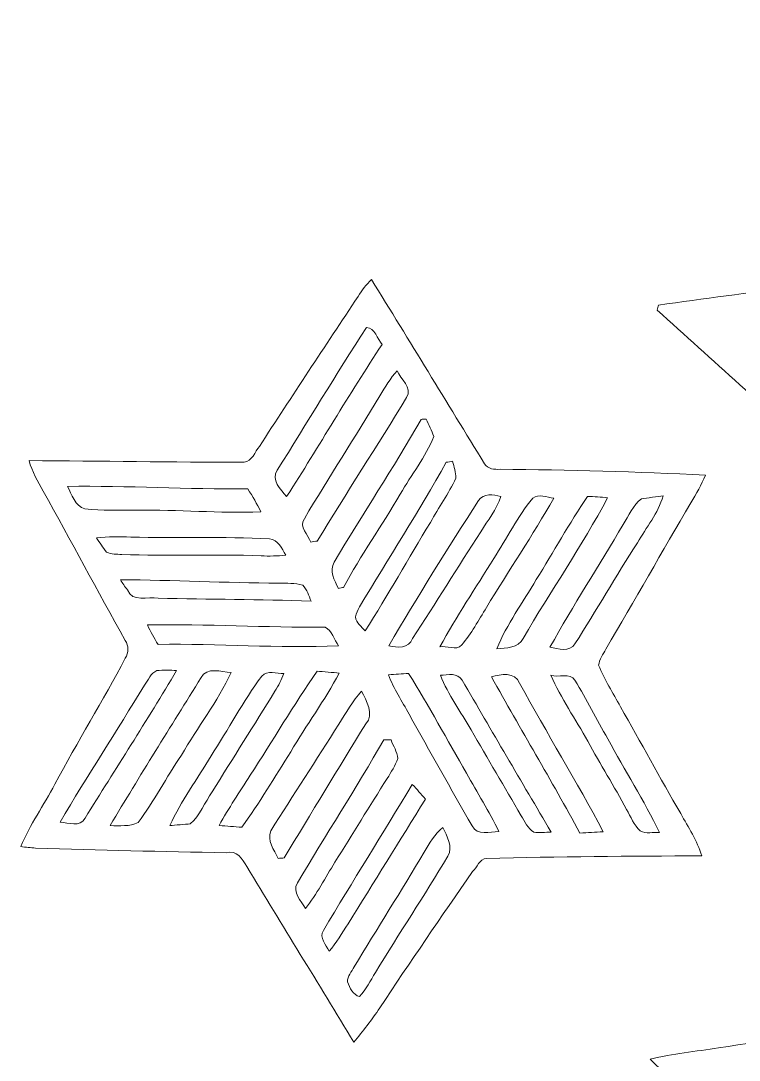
# Model space of a CAD drawing. Header units: centimetres. Extents: x -13.1 to 13.1, y -16.3 to 16.3.
# Drawn here: x -13.13 to -0.09, y -2.55 to 16.31 of the extents above; entities that cross this region are included whole.
import ezdxf

# ---------------------------------------------------------------- set-up
doc = ezdxf.new("R2010")
doc.units = ezdxf.units.CM
doc.header["$MEASUREMENT"] = 0
doc.layers.add('Layer 1', color=7, linetype='Continuous')

msp = doc.modelspace()

# ---------------------------------------------------------------- linework, layer by layer
at = {"layer": 'Layer 1', "color": 251, "lineweight": 9}
for points, knots in [([(5.70265, 16.31368), (5.74322, 16.31404), (5.78415, 16.31404), (5.82542, 16.31439), (5.82542, 16.31439), (5.87234, 16.18563), (5.92173, 16.05721), (5.98135, 15.93374), (5.98135, 15.93374), (6.55496, 14.77698), (7.1187, 13.61599), (7.68562, 12.45571), (7.68562, 12.45571), (7.77311, 12.2832), (7.8426, 12.10011), (7.95267, 11.93994), (7.95267, 11.93994), (8.0197, 11.83976), (8.16434, 11.85775), (8.26382, 11.82882), (8.26382, 11.82882), (9.49572, 11.69864), (10.7248, 11.54307), (11.95493, 11.39914), (11.95493, 11.39914), (12.33523, 11.34375), (12.72646, 11.34481), (13.09441, 11.22169), (13.09441, 11.22169), (12.0516, 10.21345), (10.95446, 9.26307), (9.90177, 8.26506), (9.90177, 8.26506), (9.72644, 8.09431), (9.54405, 7.93098), (9.36061, 7.76941), (9.36061, 7.76941), (9.6259, 6.20343), (9.95116, 4.64837), (10.24502, 3.08768), (10.24502, 3.08768), (10.25948, 3.00125), (10.26407, 2.91306), (10.26619, 2.82522), (10.26619, 2.82522), (9.57263, 3.15789), (8.90376, 3.53994), (8.21655, 3.88567), (8.21655, 3.88567), (7.42809, 4.29383), (6.6421, 4.70728), (5.85646, 5.12003), (5.85646, 5.12003), (5.76933, 5.17472), (5.66526, 5.16025), (5.58059, 5.1098), (5.58059, 5.1098), (4.11551, 4.33158), (2.65959, 3.535), (1.18957, 2.7663), (1.18957, 2.7663), (1.21955, 3.22597), (1.32539, 3.67506), (1.41147, 4.12626), (1.41147, 4.12626), (1.60902, 5.07664), (1.78118, 6.03233), (1.97485, 6.98377), (1.97485, 6.98377), (2.0186, 7.22084), (2.08245, 7.45684), (2.08492, 7.69956), (2.08492, 7.69956), (1.90712, 7.95285), (1.63936, 8.12501), (1.41887, 8.33738), (1.41887, 8.33738), (0.42439, 9.25106), (-0.57467, 10.15948), (-1.57762, 11.06294), (-1.57762, 11.06294), (-1.57198, 11.08587), (-1.56034, 11.13138), (-1.55434, 11.15396), (-1.55434, 11.15396), (0.0829, 11.38432), (1.72438, 11.58576), (3.36197, 11.81189), (3.36197, 11.81189), (3.44946, 11.82282), (3.52813, 11.87221), (3.5627, 11.95547), (3.5627, 11.95547), (4.28131, 13.40538), (4.98369, 14.86377), (5.70265, 16.31368), (5.70265, 16.31368), (5.70265, 16.31368), (5.70265, 16.31368), (5.70265, 16.31368)], [0, 0, 0, 0, 0.03846154, 0.03846154, 0.03846154, 0.03846154, 0.07692308, 0.07692308, 0.07692308, 0.07692308, 0.11538462, 0.11538462, 0.11538462, 0.11538462, 0.15384615, 0.15384615, 0.15384615, 0.15384615, 0.19230769, 0.19230769, 0.19230769, 0.19230769, 0.23076923, 0.23076923, 0.23076923, 0.23076923, 0.26923077, 0.26923077, 0.26923077, 0.26923077, 0.30769231, 0.30769231, 0.30769231, 0.30769231, 0.34615385, 0.34615385, 0.34615385, 0.34615385, 0.38461538, 0.38461538, 0.38461538, 0.38461538, 0.42307692, 0.42307692, 0.42307692, 0.42307692, 0.46153846, 0.46153846, 0.46153846, 0.46153846, 0.5, 0.5, 0.5, 0.5, 0.53846154, 0.53846154, 0.53846154, 0.53846154, 0.57692308, 0.57692308, 0.57692308, 0.57692308, 0.61538462, 0.61538462, 0.61538462, 0.61538462, 0.65384615, 0.65384615, 0.65384615, 0.65384615, 0.69230769, 0.69230769, 0.69230769, 0.69230769, 0.73076923, 0.73076923, 0.73076923, 0.73076923, 0.76923077, 0.76923077, 0.76923077, 0.76923077, 0.80769231, 0.80769231, 0.80769231, 0.80769231, 0.84615385, 0.84615385, 0.84615385, 0.84615385, 0.88461538, 0.88461538, 0.88461538, 0.88461538, 0.92307692, 0.92307692, 0.92307692, 0.92307692, 1, 1, 1, 1]), ([(-7.00934, 11.31094), (-6.9402, 11.42242), (-6.85906, 11.52543), (-6.76663, 11.61821), (-6.76663, 11.61821), (-6.07624, 10.50626), (-5.39785, 9.38689), (-4.7124, 8.27211), (-4.7124, 8.27211), (-4.65843, 8.17581), (-4.5279, 8.16663), (-4.43054, 8.17369), (-4.43054, 8.17369), (-3.18699, 8.16064), (-1.94239, 8.1303), (-0.70026, 8.06644), (-0.70026, 8.06644), (-0.77082, 7.89006), (-0.87207, 7.72848), (-0.96696, 7.56444), (-0.96696, 7.56444), (-1.48802, 6.68356), (-1.98473, 5.78785), (-2.51213, 4.91013), (-2.51213, 4.91013), (-2.55482, 4.81382), (-2.63066, 4.72211), (-2.64089, 4.61487), (-2.64089, 4.61487), (-2.5333, 4.35274), (-2.37949, 4.11215), (-2.24472, 3.86344), (-2.24472, 3.86344), (-1.8729, 3.22103), (-1.5307, 2.56169), (-1.15076, 1.92387), (-1.15076, 1.92387), (-1.01, 1.67481), (-0.85513, 1.42963), (-0.76553, 1.15552), (-0.76553, 1.15552), (-2.06975, 1.14987), (-3.37432, 1.14423), (-4.67783, 1.10895), (-4.67783, 1.10895), (-4.80448, 1.10084), (-4.84646, 0.94526), (-4.92866, 0.87189), (-4.92866, 0.87189), (-5.49698, 0.05027), (-6.06425, -0.77206), (-6.61564, -1.60497), (-6.61564, -1.60497), (-6.76028, -1.82122), (-6.91938, -2.0276), (-7.08554, -2.22762), (-7.08554, -2.22762), (-7.72901, -1.16188), (-8.38623, -0.1046), (-9.02688, 0.96255), (-9.02688, 0.96255), (-9.11366, 1.09202), (-9.20503, 1.27476), (-9.40364, 1.21337), (-9.40364, 1.21337), (-10.55687, 1.22995), (-11.70975, 1.26417), (-12.86263, 1.29734), (-12.86263, 1.29734), (-12.95294, 1.30051), (-13.04255, 1.31321), (-13.13215, 1.32485), (-13.13215, 1.32485), (-12.96599, 1.72208), (-12.71552, 2.07662), (-12.51232, 2.4548), (-12.51232, 2.4548), (-12.10345, 3.22738), (-11.64131, 3.97069), (-11.23491, 4.74468), (-11.23491, 4.74468), (-11.17282, 4.83993), (-11.17106, 4.97152), (-11.23562, 5.06572), (-11.23562, 5.06572), (-11.73974, 5.96389), (-12.22128, 6.87547), (-12.72575, 7.77399), (-12.72575, 7.77399), (-12.82065, 7.95461), (-12.93177, 8.1303), (-12.98116, 8.33032), (-12.98116, 8.33032), (-11.68047, 8.32503), (-10.37872, 8.29893), (-9.07768, 8.30104), (-9.07768, 8.30104), (-8.92739, 8.31233), (-8.88612, 8.49472), (-8.79934, 8.58785), (-8.79934, 8.58785), (-8.2109, 9.50119), (-7.60695, 10.40395), (-7.00934, 11.31094), (-7.00934, 11.31094), (-7.00934, 11.31094), (-7.00934, 11.31094), (-7.00934, 11.31094)], [0, 0, 0, 0, 0.03571429, 0.03571429, 0.03571429, 0.03571429, 0.07142857, 0.07142857, 0.07142857, 0.07142857, 0.10714286, 0.10714286, 0.10714286, 0.10714286, 0.14285714, 0.14285714, 0.14285714, 0.14285714, 0.17857143, 0.17857143, 0.17857143, 0.17857143, 0.21428571, 0.21428571, 0.21428571, 0.21428571, 0.25, 0.25, 0.25, 0.25, 0.28571429, 0.28571429, 0.28571429, 0.28571429, 0.32142857, 0.32142857, 0.32142857, 0.32142857, 0.35714286, 0.35714286, 0.35714286, 0.35714286, 0.39285714, 0.39285714, 0.39285714, 0.39285714, 0.42857143, 0.42857143, 0.42857143, 0.42857143, 0.46428571, 0.46428571, 0.46428571, 0.46428571, 0.5, 0.5, 0.5, 0.5, 0.53571429, 0.53571429, 0.53571429, 0.53571429, 0.57142857, 0.57142857, 0.57142857, 0.57142857, 0.60714286, 0.60714286, 0.60714286, 0.60714286, 0.64285714, 0.64285714, 0.64285714, 0.64285714, 0.67857143, 0.67857143, 0.67857143, 0.67857143, 0.71428571, 0.71428571, 0.71428571, 0.71428571, 0.75, 0.75, 0.75, 0.75, 0.78571429, 0.78571429, 0.78571429, 0.78571429, 0.82142857, 0.82142857, 0.82142857, 0.82142857, 0.85714286, 0.85714286, 0.85714286, 0.85714286, 0.89285714, 0.89285714, 0.89285714, 0.89285714, 0.92857143, 0.92857143, 0.92857143, 0.92857143, 1, 1, 1, 1]), ([(-8.47478, 8.15499), (-8.5919, 7.9786), (-8.41622, 7.80645), (-8.30545, 7.68086), (-8.30545, 7.68086), (-7.71525, 8.59173), (-7.17515, 9.53435), (-6.5726, 10.43676), (-6.5726, 10.43676), (-6.6608, 10.53977), (-6.69713, 10.73556), (-6.85624, 10.74932), (-6.85624, 10.74932), (-7.40657, 9.89242), (-7.93891, 9.02177), (-8.47478, 8.15499), (-8.47478, 8.15499), (-8.47478, 8.15499), (-8.47478, 8.15499), (-8.47478, 8.15499)], [0, 0, 0, 0, 0.16666667, 0.16666667, 0.16666667, 0.16666667, 0.33333333, 0.33333333, 0.33333333, 0.33333333, 0.5, 0.5, 0.5, 0.5, 0.66666667, 0.66666667, 0.66666667, 0.66666667, 1, 1, 1, 1]), ([(-6.61423, 9.50648), (-7.05873, 8.75577), (-7.53851, 8.02623), (-7.98336, 7.27587), (-7.98336, 7.27587), (-8.08425, 7.12911), (-7.91669, 6.98271), (-7.86835, 6.85148), (-7.86835, 6.85148), (-7.83907, 6.85606), (-7.77981, 6.86488), (-7.75017, 6.86947), (-7.75017, 6.86947), (-7.22065, 7.74612), (-6.65586, 8.6009), (-6.12669, 9.47755), (-6.12669, 9.47755), (-6.0205, 9.65359), (-6.23358, 9.81128), (-6.29885, 9.96157), (-6.29885, 9.96157), (-6.42232, 9.82327), (-6.52074, 9.66559), (-6.61423, 9.50648), (-6.61423, 9.50648), (-6.61423, 9.50648), (-6.61423, 9.50648), (-6.61423, 9.50648)], [0, 0, 0, 0, 0.125, 0.125, 0.125, 0.125, 0.25, 0.25, 0.25, 0.25, 0.375, 0.375, 0.375, 0.375, 0.5, 0.5, 0.5, 0.5, 0.625, 0.625, 0.625, 0.625, 0.75, 0.75, 0.75, 0.75, 1, 1, 1, 1]), ([(-5.86493, 9.0782), (-6.36305, 8.19803), (-6.92855, 7.35771), (-7.4429, 6.48706), (-7.4429, 6.48706), (-7.53251, 6.32655), (-7.43938, 6.15333), (-7.36424, 6.0101), (-7.36424, 6.0101), (-7.3413, 6.01469), (-7.29544, 6.02386), (-7.27251, 6.0288), (-7.27251, 6.0288), (-6.96313, 6.61265), (-6.57542, 7.15204), (-6.2424, 7.72249), (-6.2424, 7.72249), (-6.04308, 8.07138), (-5.78309, 8.39065), (-5.63598, 8.76635), (-5.63598, 8.76635), (-5.67125, 8.87678), (-5.72382, 8.98049), (-5.77109, 9.08561), (-5.77109, 9.08561), (-5.79473, 9.08386), (-5.84165, 9.08033), (-5.86493, 9.0782), (-5.86493, 9.0782), (-5.86493, 9.0782), (-5.86493, 9.0782), (-5.86493, 9.0782)], [0, 0, 0, 0, 0.11111111, 0.11111111, 0.11111111, 0.11111111, 0.22222222, 0.22222222, 0.22222222, 0.22222222, 0.33333333, 0.33333333, 0.33333333, 0.33333333, 0.44444444, 0.44444444, 0.44444444, 0.44444444, 0.55555556, 0.55555556, 0.55555556, 0.55555556, 0.66666667, 0.66666667, 0.66666667, 0.66666667, 0.77777778, 0.77777778, 0.77777778, 0.77777778, 1, 1, 1, 1]), ([(-5.40738, 8.29998), (-5.90479, 7.40851), (-6.45548, 6.54774), (-6.98253, 5.67355), (-6.98253, 5.67355), (-7.01322, 5.61676), (-7.04709, 5.55819), (-7.0552, 5.49293), (-7.0552, 5.49293), (-7.04074, 5.38463), (-6.94725, 5.31371), (-6.8774, 5.23892), (-6.8774, 5.23892), (-6.46889, 5.88698), (-6.09459, 6.55585), (-5.69524, 7.2099), (-5.69524, 7.2099), (-5.54249, 7.47766), (-5.36504, 7.73236), (-5.23346, 8.01176), (-5.23346, 8.01176), (-5.23522, 8.1176), (-5.26274, 8.21849), (-5.29414, 8.31833), (-5.29414, 8.31833), (-5.32236, 8.31374), (-5.37915, 8.30457), (-5.40738, 8.29998), (-5.40738, 8.29998), (-5.40738, 8.29998), (-5.40738, 8.29998), (-5.40738, 8.29998)], [0, 0, 0, 0, 0.11111111, 0.11111111, 0.11111111, 0.11111111, 0.22222222, 0.22222222, 0.22222222, 0.22222222, 0.33333333, 0.33333333, 0.33333333, 0.33333333, 0.44444444, 0.44444444, 0.44444444, 0.44444444, 0.55555556, 0.55555556, 0.55555556, 0.55555556, 0.66666667, 0.66666667, 0.66666667, 0.66666667, 0.77777778, 0.77777778, 0.77777778, 0.77777778, 1, 1, 1, 1]), ([(-12.28584, 7.86325), (-12.2047, 7.71614), (-12.15002, 7.50376), (-11.96799, 7.45508), (-11.96799, 7.45508), (-11.65648, 7.41663), (-11.34039, 7.43638), (-11.02713, 7.42827), (-11.02713, 7.42827), (-10.27642, 7.44203), (-9.52676, 7.37218), (-8.7757, 7.39934), (-8.7757, 7.39934), (-8.84096, 7.54504), (-8.92634, 7.68051), (-9.00783, 7.81703), (-9.00783, 7.81703), (-10.10073, 7.80821), (-11.19329, 7.87665), (-12.28584, 7.86325), (-12.28584, 7.86325), (-12.28584, 7.86325), (-12.28584, 7.86325), (-12.28584, 7.86325)], [0, 0, 0, 0, 0.14285714, 0.14285714, 0.14285714, 0.14285714, 0.28571429, 0.28571429, 0.28571429, 0.28571429, 0.42857143, 0.42857143, 0.42857143, 0.42857143, 0.57142857, 0.57142857, 0.57142857, 0.57142857, 0.71428571, 0.71428571, 0.71428571, 0.71428571, 1, 1, 1, 1]), ([(-4.8193, 7.60642), (-5.38692, 6.74212), (-5.92384, 5.85665), (-6.45195, 4.96799), (-6.45195, 4.96799), (-6.29814, 4.93272), (-6.08824, 4.9126), (-6.02156, 5.10169), (-6.02156, 5.10169), (-5.59364, 5.73741), (-5.20453, 6.39851), (-4.78049, 7.03704), (-4.78049, 7.03704), (-4.6549, 7.24694), (-4.49333, 7.44344), (-4.41572, 7.67874), (-4.41572, 7.67874), (-4.55013, 7.72037), (-4.73428, 7.74189), (-4.8193, 7.60642), (-4.8193, 7.60642), (-4.8193, 7.60642), (-4.8193, 7.60642), (-4.8193, 7.60642)], [0, 0, 0, 0, 0.14285714, 0.14285714, 0.14285714, 0.14285714, 0.28571429, 0.28571429, 0.28571429, 0.28571429, 0.42857143, 0.42857143, 0.42857143, 0.42857143, 0.57142857, 0.57142857, 0.57142857, 0.57142857, 0.71428571, 0.71428571, 0.71428571, 0.71428571, 1, 1, 1, 1]), ([(-3.83681, 7.64734), (-4.11268, 7.31079), (-4.30671, 6.91709), (-4.54519, 6.55444), (-4.54519, 6.55444), (-4.86939, 6.01998), (-5.22675, 5.50387), (-5.52168, 4.95211), (-5.52168, 4.95211), (-5.40702, 4.98034), (-5.22358, 4.86886), (-5.12692, 4.98386), (-5.12692, 4.98386), (-4.95053, 5.19235), (-4.82, 5.43296), (-4.67748, 5.66473), (-4.67748, 5.66473), (-4.27743, 6.33078), (-3.8354, 6.97213), (-3.45687, 7.65123), (-3.45687, 7.65123), (-3.58246, 7.65863), (-3.72851, 7.73448), (-3.83681, 7.64734), (-3.83681, 7.64734), (-3.83681, 7.64734), (-3.83681, 7.64734), (-3.83681, 7.64734)], [0, 0, 0, 0, 0.125, 0.125, 0.125, 0.125, 0.25, 0.25, 0.25, 0.25, 0.375, 0.375, 0.375, 0.375, 0.5, 0.5, 0.5, 0.5, 0.625, 0.625, 0.625, 0.625, 0.75, 0.75, 0.75, 0.75, 1, 1, 1, 1]), ([(-2.84057, 7.68086), (-3.17606, 7.19297), (-3.4604, 6.67297), (-3.77296, 6.17062), (-3.77296, 6.17062), (-4.01673, 5.75469), (-4.30636, 5.36135), (-4.49157, 4.91402), (-4.49157, 4.91402), (-4.32012, 4.93237), (-4.09857, 4.92107), (-4.01179, 5.10416), (-4.01179, 5.10416), (-3.51014, 5.96036), (-2.94393, 6.78022), (-2.47862, 7.65687), (-2.47862, 7.65687), (-2.59891, 7.66675), (-2.72062, 7.67486), (-2.84057, 7.68086), (-2.84057, 7.68086), (-2.84057, 7.68086), (-2.84057, 7.68086), (-2.84057, 7.68086)], [0, 0, 0, 0, 0.14285714, 0.14285714, 0.14285714, 0.14285714, 0.28571429, 0.28571429, 0.28571429, 0.28571429, 0.42857143, 0.42857143, 0.42857143, 0.42857143, 0.57142857, 0.57142857, 0.57142857, 0.57142857, 0.71428571, 0.71428571, 0.71428571, 0.71428571, 1, 1, 1, 1]), ([(-1.86231, 7.63888), (-2.01648, 7.52105), (-2.09444, 7.3302), (-2.19498, 7.16792), (-2.19498, 7.16792), (-2.63666, 6.42638), (-3.10303, 5.69895), (-3.52425, 4.94506), (-3.52425, 4.94506), (-3.37644, 4.91367), (-3.16794, 4.84205), (-3.07022, 5.00716), (-3.07022, 5.00716), (-2.6797, 5.6097), (-2.32833, 6.23694), (-1.93745, 6.83948), (-1.93745, 6.83948), (-1.77271, 7.11712), (-1.56492, 7.37606), (-1.46967, 7.68968), (-1.46967, 7.68968), (-1.56774, 7.67698), (-1.76389, 7.65158), (-1.86231, 7.63888), (-1.86231, 7.63888), (-1.86231, 7.63888), (-1.86231, 7.63888), (-1.86231, 7.63888)], [0, 0, 0, 0, 0.125, 0.125, 0.125, 0.125, 0.25, 0.25, 0.25, 0.25, 0.375, 0.375, 0.375, 0.375, 0.5, 0.5, 0.5, 0.5, 0.625, 0.625, 0.625, 0.625, 0.75, 0.75, 0.75, 0.75, 1, 1, 1, 1]), ([(-11.75844, 6.93156), (-11.70023, 6.8416), (-11.63884, 6.75376), (-11.57429, 6.66768), (-11.57429, 6.66768), (-11.48891, 6.62535), (-11.39049, 6.63311), (-11.29806, 6.62499), (-11.29806, 6.62499), (-10.45563, 6.60206), (-9.61249, 6.6317), (-8.7697, 6.60277), (-8.7697, 6.60277), (-8.62048, 6.59395), (-8.47019, 6.59748), (-8.32167, 6.61582), (-8.32167, 6.61582), (-8.39258, 6.734), (-8.46173, 6.89522), (-8.61942, 6.90792), (-8.61942, 6.90792), (-9.45656, 6.95731), (-10.29582, 6.91709), (-11.13367, 6.9432), (-11.13367, 6.9432), (-11.3418, 6.95237), (-11.55065, 6.94779), (-11.75844, 6.93156), (-11.75844, 6.93156), (-11.75844, 6.93156), (-11.75844, 6.93156), (-11.75844, 6.93156)], [0, 0, 0, 0, 0.11111111, 0.11111111, 0.11111111, 0.11111111, 0.22222222, 0.22222222, 0.22222222, 0.22222222, 0.33333333, 0.33333333, 0.33333333, 0.33333333, 0.44444444, 0.44444444, 0.44444444, 0.44444444, 0.55555556, 0.55555556, 0.55555556, 0.55555556, 0.66666667, 0.66666667, 0.66666667, 0.66666667, 0.77777778, 0.77777778, 0.77777778, 0.77777778, 1, 1, 1, 1]), ([(-11.32311, 6.16674), (-11.2836, 6.10324), (-11.24267, 6.04503), (-11.19717, 5.984), (-11.19717, 5.984), (-11.10403, 5.75011), (-10.82393, 5.86723), (-10.63907, 5.83442), (-10.63907, 5.83442), (-9.71374, 5.80831), (-8.78734, 5.81572), (-7.862, 5.77868), (-7.862, 5.77868), (-7.9001, 5.87993), (-7.93503, 5.98753), (-8.01088, 6.06796), (-8.01088, 6.06796), (-8.15199, 6.117), (-8.30509, 6.0983), (-8.4522, 6.10606), (-8.4522, 6.10606), (-9.40964, 6.11135), (-10.36567, 6.16356), (-11.32311, 6.16674), (-11.32311, 6.16674), (-11.32311, 6.16674), (-11.32311, 6.16674), (-11.32311, 6.16674)], [0, 0, 0, 0, 0.125, 0.125, 0.125, 0.125, 0.25, 0.25, 0.25, 0.25, 0.375, 0.375, 0.375, 0.375, 0.5, 0.5, 0.5, 0.5, 0.625, 0.625, 0.625, 0.625, 0.75, 0.75, 0.75, 0.75, 1, 1, 1, 1]), ([(-10.83239, 5.34829), (-10.7763, 5.22587), (-10.70963, 5.1091), (-10.63942, 4.99445), (-10.63942, 4.99445), (-9.54687, 5.00892), (-8.45502, 4.92073), (-7.36247, 4.9701), (-7.36247, 4.9701), (-7.44185, 5.07841), (-7.48383, 5.24881), (-7.60659, 5.30454), (-7.60659, 5.30454), (-8.68186, 5.30208), (-9.75713, 5.36523), (-10.83239, 5.34829), (-10.83239, 5.34829), (-10.83239, 5.34829), (-10.83239, 5.34829), (-10.83239, 5.34829)], [0, 0, 0, 0, 0.16666667, 0.16666667, 0.16666667, 0.16666667, 0.33333333, 0.33333333, 0.33333333, 0.33333333, 0.5, 0.5, 0.5, 0.5, 0.66666667, 0.66666667, 0.66666667, 0.66666667, 1, 1, 1, 1]), ([(-10.662, 4.5189), (-10.77419, 4.4741), (-10.81687, 4.34322), (-10.88813, 4.25397), (-10.88813, 4.25397), (-11.39049, 3.4207), (-11.92777, 2.60826), (-12.41813, 1.76829), (-12.41813, 1.76829), (-12.26855, 1.75277), (-12.05935, 1.67269), (-11.96587, 1.83955), (-11.96587, 1.83955), (-11.41024, 2.73103), (-10.84298, 3.6165), (-10.30252, 4.51749), (-10.30252, 4.51749), (-10.42211, 4.52772), (-10.54276, 4.5302), (-10.662, 4.5189), (-10.662, 4.5189), (-10.662, 4.5189), (-10.662, 4.5189), (-10.662, 4.5189)], [0, 0, 0, 0, 0.14285714, 0.14285714, 0.14285714, 0.14285714, 0.28571429, 0.28571429, 0.28571429, 0.28571429, 0.42857143, 0.42857143, 0.42857143, 0.42857143, 0.57142857, 0.57142857, 0.57142857, 0.57142857, 0.71428571, 0.71428571, 0.71428571, 0.71428571, 1, 1, 1, 1]), ([(-9.85873, 4.3912), (-10.41118, 3.49761), (-10.97562, 2.60968), (-11.50867, 1.70444), (-11.50867, 1.70444), (-11.3411, 1.70374), (-11.15342, 1.68504), (-11.00243, 1.76089), (-11.00243, 1.76089), (-10.71245, 2.14824), (-10.48702, 2.58109), (-10.21644, 2.98291), (-10.21644, 2.98291), (-9.92329, 3.48808), (-9.55816, 3.95269), (-9.31545, 4.48574), (-9.31545, 4.48574), (-9.49642, 4.48927), (-9.75184, 4.59582), (-9.85873, 4.3912), (-9.85873, 4.3912), (-9.85873, 4.3912), (-9.85873, 4.3912), (-9.85873, 4.3912)], [0, 0, 0, 0, 0.14285714, 0.14285714, 0.14285714, 0.14285714, 0.28571429, 0.28571429, 0.28571429, 0.28571429, 0.42857143, 0.42857143, 0.42857143, 0.42857143, 0.57142857, 0.57142857, 0.57142857, 0.57142857, 0.71428571, 0.71428571, 0.71428571, 0.71428571, 1, 1, 1, 1]), ([(-8.75806, 4.41907), (-9.09285, 3.95622), (-9.36625, 3.45281), (-9.67705, 2.97374), (-9.67705, 2.97374), (-9.92364, 2.5504), (-10.2242, 2.15423), (-10.42388, 1.70515), (-10.42388, 1.70515), (-10.3318, 1.71255), (-10.1473, 1.72808), (-10.05522, 1.73584), (-10.05522, 1.73584), (-9.88025, 1.89459), (-9.78676, 2.1253), (-9.65729, 2.31898), (-9.65729, 2.31898), (-9.27876, 2.92823), (-8.89529, 3.53395), (-8.51852, 4.1439), (-8.51852, 4.1439), (-8.45361, 4.2455), (-8.39929, 4.3538), (-8.35589, 4.46599), (-8.35589, 4.46599), (-8.48642, 4.4681), (-8.65329, 4.52525), (-8.75806, 4.41907), (-8.75806, 4.41907), (-8.75806, 4.41907), (-8.75806, 4.41907), (-8.75806, 4.41907)], [0, 0, 0, 0, 0.11111111, 0.11111111, 0.11111111, 0.11111111, 0.22222222, 0.22222222, 0.22222222, 0.22222222, 0.33333333, 0.33333333, 0.33333333, 0.33333333, 0.44444444, 0.44444444, 0.44444444, 0.44444444, 0.55555556, 0.55555556, 0.55555556, 0.55555556, 0.66666667, 0.66666667, 0.66666667, 0.66666667, 0.77777778, 0.77777778, 0.77777778, 0.77777778, 1, 1, 1, 1]), ([(-7.74982, 4.50761), (-8.18268, 3.89484), (-8.55733, 3.24467), (-8.96796, 2.61743), (-8.96796, 2.61743), (-9.15529, 2.31439), (-9.36237, 2.023), (-9.52888, 1.70762), (-9.52888, 1.70762), (-9.39271, 1.69386), (-9.25583, 1.68645), (-9.11895, 1.67551), (-9.11895, 1.67551), (-8.8018, 2.11719), (-8.51994, 2.58356), (-8.23172, 3.04464), (-8.23172, 3.04464), (-7.94844, 3.5276), (-7.61224, 3.97845), (-7.35118, 4.4741), (-7.35118, 4.4741), (-7.45102, 4.48257), (-7.65034, 4.49916), (-7.74982, 4.50761), (-7.74982, 4.50761), (-7.74982, 4.50761), (-7.74982, 4.50761), (-7.74982, 4.50761)], [0, 0, 0, 0, 0.125, 0.125, 0.125, 0.125, 0.25, 0.25, 0.25, 0.25, 0.375, 0.375, 0.375, 0.375, 0.5, 0.5, 0.5, 0.5, 0.625, 0.625, 0.625, 0.625, 0.75, 0.75, 0.75, 0.75, 1, 1, 1, 1]), ([(-6.45407, 4.44129), (-6.36411, 4.18729), (-6.20783, 3.96398), (-6.0833, 3.72692), (-6.0833, 3.72692), (-5.70406, 3.04923), (-5.32236, 2.3726), (-4.93748, 1.69809), (-4.93748, 1.69809), (-4.84293, 1.51606), (-4.6161, 1.59049), (-4.45276, 1.59825), (-4.45276, 1.59825), (-4.62774, 1.96232), (-4.84681, 2.30205), (-5.03767, 2.65729), (-5.03767, 2.65729), (-5.39185, 3.25878), (-5.72205, 3.87473), (-6.09, 4.4681), (-6.09, 4.4681), (-6.21136, 4.45928), (-6.33342, 4.45152), (-6.45407, 4.44129), (-6.45407, 4.44129), (-6.45407, 4.44129), (-6.45407, 4.44129), (-6.45407, 4.44129)], [0, 0, 0, 0, 0.125, 0.125, 0.125, 0.125, 0.25, 0.25, 0.25, 0.25, 0.375, 0.375, 0.375, 0.375, 0.5, 0.5, 0.5, 0.5, 0.625, 0.625, 0.625, 0.625, 0.75, 0.75, 0.75, 0.75, 1, 1, 1, 1]), ([(-5.51392, 4.43282), (-5.37351, 4.07969), (-5.1442, 3.77172), (-4.95653, 3.44328), (-4.95653, 3.44328), (-4.65667, 2.92223), (-4.34728, 2.40647), (-4.04918, 1.88436), (-4.04918, 1.88436), (-3.97827, 1.78417), (-3.93277, 1.64905), (-3.81917, 1.58697), (-3.81917, 1.58697), (-3.71545, 1.56968), (-3.61033, 1.58661), (-3.5052, 1.58873), (-3.5052, 1.58873), (-4.04424, 2.50595), (-4.58364, 3.42353), (-5.11775, 4.34392), (-5.11775, 4.34392), (-5.19747, 4.48927), (-5.38092, 4.44058), (-5.51392, 4.43282), (-5.51392, 4.43282), (-5.51392, 4.43282), (-5.51392, 4.43282), (-5.51392, 4.43282)], [0, 0, 0, 0, 0.125, 0.125, 0.125, 0.125, 0.25, 0.25, 0.25, 0.25, 0.375, 0.375, 0.375, 0.375, 0.5, 0.5, 0.5, 0.5, 0.625, 0.625, 0.625, 0.625, 0.75, 0.75, 0.75, 0.75, 1, 1, 1, 1]), ([(-4.58717, 4.40495), (-4.058, 3.45598), (-3.4992, 2.5236), (-2.98027, 1.56897), (-2.98027, 1.56897), (-2.84057, 1.57673), (-2.70087, 1.58485), (-2.56046, 1.59332), (-2.56046, 1.59332), (-3.03742, 2.50773), (-3.58352, 3.38402), (-4.0767, 4.28924), (-4.0767, 4.28924), (-4.16172, 4.50233), (-4.41501, 4.45259), (-4.58717, 4.40495), (-4.58717, 4.40495), (-4.58717, 4.40495), (-4.58717, 4.40495), (-4.58717, 4.40495)], [0, 0, 0, 0, 0.16666667, 0.16666667, 0.16666667, 0.16666667, 0.33333333, 0.33333333, 0.33333333, 0.33333333, 0.5, 0.5, 0.5, 0.5, 0.66666667, 0.66666667, 0.66666667, 0.66666667, 1, 1, 1, 1]), ([(-3.50661, 4.43741), (-3.33057, 4.01267), (-3.05752, 3.63802), (-2.8381, 3.23585), (-2.8381, 3.23585), (-2.61338, 2.81711), (-2.3555, 2.41776), (-2.13466, 1.99689), (-2.13466, 1.99689), (-2.05422, 1.86884), (-2.00237, 1.71361), (-1.88595, 1.61095), (-1.88595, 1.61095), (-1.78153, 1.54745), (-1.64994, 1.59261), (-1.53423, 1.5792), (-1.53423, 1.5792), (-1.81963, 2.16093), (-2.16605, 2.70987), (-2.47474, 3.27924), (-2.47474, 3.27924), (-2.68146, 3.62955), (-2.85574, 3.99855), (-3.07199, 4.34322), (-3.07199, 4.34322), (-3.15842, 4.4921), (-3.38032, 4.38061), (-3.50661, 4.43741), (-3.50661, 4.43741), (-3.50661, 4.43741), (-3.50661, 4.43741), (-3.50661, 4.43741)], [0, 0, 0, 0, 0.11111111, 0.11111111, 0.11111111, 0.11111111, 0.22222222, 0.22222222, 0.22222222, 0.22222222, 0.33333333, 0.33333333, 0.33333333, 0.33333333, 0.44444444, 0.44444444, 0.44444444, 0.44444444, 0.55555556, 0.55555556, 0.55555556, 0.55555556, 0.66666667, 0.66666667, 0.66666667, 0.66666667, 0.77777778, 0.77777778, 0.77777778, 0.77777778, 1, 1, 1, 1]), ([(-7.35859, 3.547), (-7.76323, 2.89718), (-8.18621, 2.25795), (-8.59508, 1.6106), (-8.59508, 1.6106), (-8.66246, 1.43139), (-8.53616, 1.26206), (-8.45714, 1.10966), (-8.45714, 1.10966), (-8.43068, 1.11142), (-8.37741, 1.1153), (-8.3506, 1.11707), (-8.3506, 1.11707), (-7.85918, 1.92951), (-7.36917, 2.74302), (-6.86858, 3.54947), (-6.86858, 3.54947), (-6.70066, 3.7315), (-6.86788, 3.96751), (-6.94337, 4.14743), (-6.94337, 4.14743), (-7.10741, 3.9661), (-7.2263, 3.75126), (-7.35859, 3.547), (-7.35859, 3.547), (-7.35859, 3.547), (-7.35859, 3.547), (-7.35859, 3.547)], [0, 0, 0, 0, 0.125, 0.125, 0.125, 0.125, 0.25, 0.25, 0.25, 0.25, 0.375, 0.375, 0.375, 0.375, 0.5, 0.5, 0.5, 0.5, 0.625, 0.625, 0.625, 0.625, 0.75, 0.75, 0.75, 0.75, 1, 1, 1, 1]), ([(-6.54262, 3.26407), (-7.04003, 2.38213), (-7.59777, 1.53617), (-8.11071, 0.66339), (-8.11071, 0.66339), (-8.20984, 0.49865), (-8.04086, 0.33425), (-7.96219, 0.19843), (-7.96219, 0.19843), (-7.75829, 0.46196), (-7.60518, 0.75935), (-7.42774, 1.04051), (-7.42774, 1.04051), (-7.10847, 1.54569), (-6.80226, 2.05933), (-6.47735, 2.56135), (-6.47735, 2.56135), (-6.40715, 2.67775), (-6.33377, 2.79488), (-6.28826, 2.92329), (-6.28826, 2.92329), (-6.30061, 3.04359), (-6.36729, 3.15048), (-6.40962, 3.26195), (-6.40962, 3.26195), (-6.45407, 3.26301), (-6.49852, 3.26372), (-6.54262, 3.26407), (-6.54262, 3.26407), (-6.54262, 3.26407), (-6.54262, 3.26407), (-6.54262, 3.26407)], [0, 0, 0, 0, 0.11111111, 0.11111111, 0.11111111, 0.11111111, 0.22222222, 0.22222222, 0.22222222, 0.22222222, 0.33333333, 0.33333333, 0.33333333, 0.33333333, 0.44444444, 0.44444444, 0.44444444, 0.44444444, 0.55555556, 0.55555556, 0.55555556, 0.55555556, 0.66666667, 0.66666667, 0.66666667, 0.66666667, 0.77777778, 0.77777778, 0.77777778, 0.77777778, 1, 1, 1, 1]), ([(5.54496, 2.42411), (5.59294, 2.51054), (5.62293, 2.62202), (5.71782, 2.66964), (5.71782, 2.66964), (5.94395, 2.33485), (6.09671, 1.95809), (6.29426, 1.60672), (6.29426, 1.60672), (6.70278, 0.84543), (7.08378, 0.07002), (7.49441, -0.68986), (7.49441, -0.68986), (7.60589, -0.87154), (7.72231, -1.11214), (7.59778, -1.31781), (7.59778, -1.31781), (7.11765, -2.21951), (6.6742, -3.14061), (6.1916, -4.0409), (6.1916, -4.0409), (6.11752, -4.18589), (6.03956, -4.32947), (5.97394, -4.4787), (5.97394, -4.4787), (6.2738, -4.28573), (6.50875, -4.01197), (6.7631, -3.76608), (6.7631, -3.76608), (7.3787, -3.18153), (7.99359, -2.59733), (8.6046, -2.00819), (8.6046, -2.00819), (8.68221, -1.93975), (8.76688, -1.84098), (8.88295, -1.86814), (8.88295, -1.86814), (10.08909, -2.03888), (11.29524, -2.21421), (12.50209, -2.38284), (12.50209, -2.38284), (12.71341, -2.41389), (12.92366, -2.45375), (13.13215, -2.50208), (13.13215, -2.50208), (13.0369, -2.62203), (12.9226, -2.72468), (12.81465, -2.83263), (12.81465, -2.83263), (11.8805, -3.71387), (10.95058, -4.60005), (10.02065, -5.48552), (10.02065, -5.48552), (8.7189, -5.37122), (7.4355, -5.1077), (6.13692, -4.96694), (6.13692, -4.96694), (6.60859, -5.26927), (7.13035, -5.47988), (7.62529, -5.73952), (7.62529, -5.73952), (8.25218, -6.05491), (8.88753, -6.35371), (9.5056, -6.68603), (9.5056, -6.68603), (9.65518, -6.77105), (9.60649, -6.98941), (9.66294, -7.1277), (9.66294, -7.1277), (9.85979, -8.27847), (10.05699, -9.42923), (10.26442, -10.57822), (10.26442, -10.57822), (10.28665, -10.69429), (10.30146, -10.81388), (10.30393, -10.93277), (10.30393, -10.93277), (9.38495, -10.49285), (8.48078, -10.02119), (7.56426, -9.57633), (7.56426, -9.57633), (7.19314, -9.3809), (6.80085, -9.22356), (6.44596, -8.99919), (6.44596, -8.99919), (6.33413, -8.91523), (6.35423, -8.74695), (6.3179, -8.62983), (6.3179, -8.62983), (6.18666, -7.80892), (6.0385, -6.99153), (5.89456, -6.17309), (5.89456, -6.17309), (5.84518, -5.88487), (5.81025, -5.58889), (5.69313, -5.31866), (5.69313, -5.31866), (5.49416, -6.41862), (5.32377, -7.52352), (5.13292, -8.62489), (5.13292, -8.62489), (5.08106, -8.76318), (5.1308, -8.98085), (4.94912, -9.03904), (4.94912, -9.03904), (4.711, -9.20698), (4.43371, -9.30258), (4.1776, -9.43734), (4.1776, -9.43734), (3.29918, -9.89066), (2.41371, -10.32987), (1.53176, -10.77613), (1.53176, -10.77613), (1.40476, -10.83646), (1.27635, -10.89466), (1.14265, -10.93841), (1.14265, -10.93841), (1.32151, -9.69628), (1.5621, -8.46367), (1.75683, -7.22401), (1.75683, -7.22401), (1.80975, -7.03175), (1.78259, -6.75023), (2.00695, -6.66239), (2.00695, -6.66239), (2.89807, -6.2126), (3.78742, -5.75998), (4.68066, -5.31478), (4.68066, -5.31478), (4.90785, -5.19942), (5.13821, -5.08971), (5.35799, -4.96059), (5.35799, -4.96059), (5.12763, -4.96376), (4.89973, -4.99693), (4.6729, -5.03009), (4.6729, -5.03009), (3.64208, -5.19237), (2.60809, -5.33524), (1.57798, -5.50069), (1.57798, -5.50069), (1.4157, -5.53597), (1.30175, -5.38357), (1.19027, -5.29608), (1.19027, -5.29608), (0.22613, -4.37604), (-0.73907, -3.4567), (-1.70356, -2.53701), (-1.70356, -2.53701), (-1.29716, -2.43011), (-0.877, -2.39625), (-0.46284, -2.32887), (-0.46284, -2.32887), (0.4699, -2.18423), (1.40688, -2.06675), (2.33645, -1.90342), (2.33645, -1.90342), (2.46204, -1.88613), (2.6162, -1.8191), (2.71604, -1.93693), (2.71604, -1.93693), (3.38208, -2.52678), (4.00615, -3.16319), (4.66125, -3.76573), (4.66125, -3.76573), (4.92901, -4.00844), (5.17208, -4.28608), (5.47899, -4.48152), (5.47899, -4.48152), (5.0733, -3.65496), (4.62915, -2.84816), (4.21358, -2.02654), (4.21358, -2.02654), (4.05941, -1.72244), (3.87526, -1.43105), (3.76132, -1.10861), (3.76132, -1.10861), (3.83187, -0.87295), (3.96522, -0.66305), (4.07776, -0.44609), (4.07776, -0.44609), (4.56565, 0.51135), (5.06448, 1.46314), (5.54496, 2.42411)], [0, 0, 0, 0, 0.0212766, 0.0212766, 0.0212766, 0.0212766, 0.04255319, 0.04255319, 0.04255319, 0.04255319, 0.06382979, 0.06382979, 0.06382979, 0.06382979, 0.08510638, 0.08510638, 0.08510638, 0.08510638, 0.10638298, 0.10638298, 0.10638298, 0.10638298, 0.12765957, 0.12765957, 0.12765957, 0.12765957, 0.14893617, 0.14893617, 0.14893617, 0.14893617, 0.17021277, 0.17021277, 0.17021277, 0.17021277, 0.19148936, 0.19148936, 0.19148936, 0.19148936, 0.21276596, 0.21276596, 0.21276596, 0.21276596, 0.23404255, 0.23404255, 0.23404255, 0.23404255, 0.25531915, 0.25531915, 0.25531915, 0.25531915, 0.27659574, 0.27659574, 0.27659574, 0.27659574, 0.29787234, 0.29787234, 0.29787234, 0.29787234, 0.31914894, 0.31914894, 0.31914894, 0.31914894, 0.34042553, 0.34042553, 0.34042553, 0.34042553, 0.36170213, 0.36170213, 0.36170213, 0.36170213, 0.38297872, 0.38297872, 0.38297872, 0.38297872, 0.40425532, 0.40425532, 0.40425532, 0.40425532, 0.42553191, 0.42553191, 0.42553191, 0.42553191, 0.44680851, 0.44680851, 0.44680851, 0.44680851, 0.46808511, 0.46808511, 0.46808511, 0.46808511, 0.4893617, 0.4893617, 0.4893617, 0.4893617, 0.5106383, 0.5106383, 0.5106383, 0.5106383, 0.53191489, 0.53191489, 0.53191489, 0.53191489, 0.55319149, 0.55319149, 0.55319149, 0.55319149, 0.57446809, 0.57446809, 0.57446809, 0.57446809, 0.59574468, 0.59574468, 0.59574468, 0.59574468, 0.61702128, 0.61702128, 0.61702128, 0.61702128, 0.63829787, 0.63829787, 0.63829787, 0.63829787, 0.65957447, 0.65957447, 0.65957447, 0.65957447, 0.68085106, 0.68085106, 0.68085106, 0.68085106, 0.70212766, 0.70212766, 0.70212766, 0.70212766, 0.72340426, 0.72340426, 0.72340426, 0.72340426, 0.74468085, 0.74468085, 0.74468085, 0.74468085, 0.76595745, 0.76595745, 0.76595745, 0.76595745, 0.78723404, 0.78723404, 0.78723404, 0.78723404, 0.80851064, 0.80851064, 0.80851064, 0.80851064, 0.82978723, 0.82978723, 0.82978723, 0.82978723, 0.85106383, 0.85106383, 0.85106383, 0.85106383, 0.87234043, 0.87234043, 0.87234043, 0.87234043, 0.89361702, 0.89361702, 0.89361702, 0.89361702, 0.91489362, 0.91489362, 0.91489362, 0.91489362, 0.93617021, 0.93617021, 0.93617021, 0.93617021, 0.95744681, 0.95744681, 0.95744681, 0.95744681, 1, 1, 1, 1]), ([(-6.02439, 2.45021), (-6.56096, 1.56721), (-7.1053, 0.68879), (-7.63693, -0.19668), (-7.63693, -0.19668), (-7.72054, -0.32827), (-7.5879, -0.45985), (-7.53498, -0.57556), (-7.53498, -0.57556), (-7.40234, -0.42281), (-7.30038, -0.24713), (-7.19102, -0.07779), (-7.19102, -0.07779), (-6.72042, 0.67539), (-6.25157, 1.42927), (-5.78626, 2.18563), (-5.78626, 2.18563), (-5.86387, 2.27594), (-5.93937, 2.36731), (-6.02439, 2.45021), (-6.02439, 2.45021), (-6.02439, 2.45021), (-6.02439, 2.45021), (-6.02439, 2.45021)], [0, 0, 0, 0, 0.14285714, 0.14285714, 0.14285714, 0.14285714, 0.28571429, 0.28571429, 0.28571429, 0.28571429, 0.42857143, 0.42857143, 0.42857143, 0.42857143, 0.57142857, 0.57142857, 0.57142857, 0.57142857, 0.71428571, 0.71428571, 0.71428571, 0.71428571, 1, 1, 1, 1]), ([(-5.81025, 1.22184), (-6.22441, 0.52228), (-6.65833, -0.16563), (-7.08237, -0.8592), (-7.08237, -0.8592), (-7.11835, -0.94563), (-7.2076, -1.031), (-7.19843, -1.1333), (-7.19843, -1.1333), (-7.16597, -1.24513), (-7.09789, -1.36155), (-6.98077, -1.40036), (-6.98077, -1.40036), (-6.86435, -1.26912), (-6.78639, -1.10967), (-6.6929, -0.96327), (-6.6929, -0.96327), (-6.2671, -0.25242), (-5.80178, 0.43479), (-5.38092, 1.14882), (-5.38092, 1.14882), (-5.27403, 1.32062), (-5.40032, 1.51324), (-5.46876, 1.67234), (-5.46876, 1.67234), (-5.61693, 1.55134), (-5.71147, 1.38235), (-5.81025, 1.22184)], [0, 0, 0, 0, 0.125, 0.125, 0.125, 0.125, 0.25, 0.25, 0.25, 0.25, 0.375, 0.375, 0.375, 0.375, 0.5, 0.5, 0.5, 0.5, 0.625, 0.625, 0.625, 0.625, 0.75, 0.75, 0.75, 0.75, 1, 1, 1, 1])]:
    msp.add_open_spline(points, degree=3, knots=knots, dxfattribs=at)

doc.saveas('drawing.dxf')
